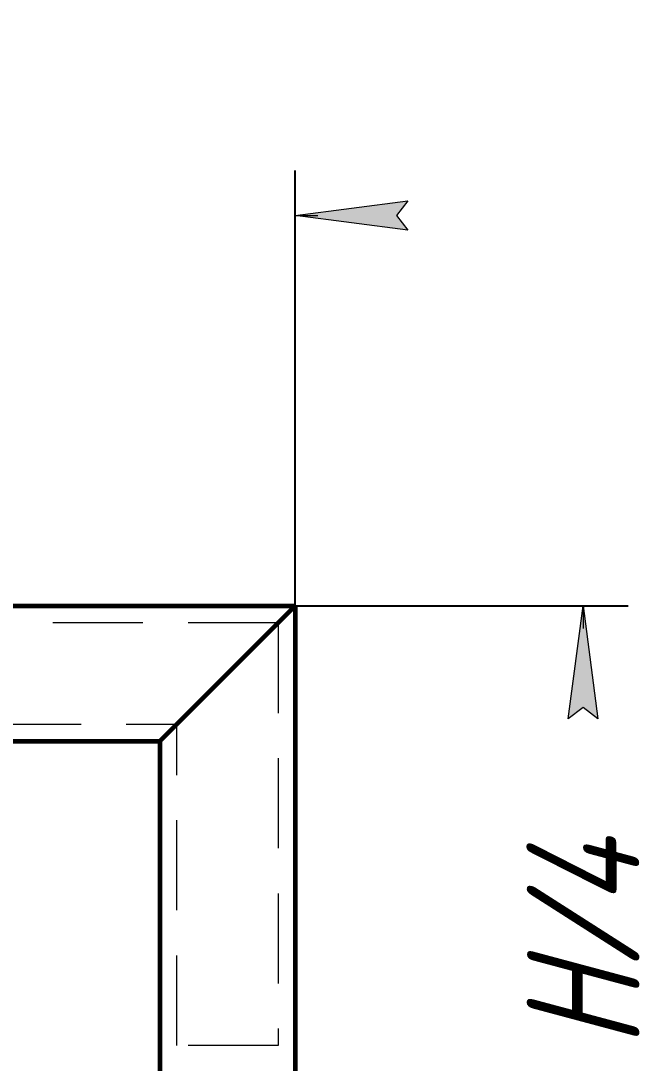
# Model space of a CAD drawing. Header units: millimetres. Extents: x -68 to 2520, y 0 to 297.
# Drawn here: x 2413.74 to 2440.68, y 192.11 to 238.36 of the extents above; entities that cross this region are included whole.
import ezdxf

# ---------------------------------------------------------------- set-up
doc = ezdxf.new("R2010")
doc.units = ezdxf.units.MM
for name, pattern in [('K5LT_BASIC', [0]), ('K5LT_DASHED', [6, 4, -2]), ('K5LT_THIN', [0])]:
    doc.linetypes.add(name, pattern=pattern)
doc.layers.add('Системный слой', color=7, linetype='Continuous')
doc.styles.add('KDIMTEXTSTYLE', font='GOST_AU.SHX', dxfattribs={"width": 0.96, "oblique": 15, "height": 5})
doc.dimstyles.new('KDIMSTYLE (1.50)', dxfattribs={"dimtxt": 5, "dimasz": 1, "dimexe": 2, "dimexo": 0, "dimgap": 1, "dimtad": 1, "dimlfac": 0.666667, "dimtxsty": 'KDIMTEXTSTYLE', "dimsah": 1, "dimcen": 0, "dimdle": 1, "dimadec": 0, "dimazin": 0, "dimtfac": 0.667, "dimtmove": 0, "dimatfit": 3, "dimfxl": 1, "dimtvp": 1, "dimtolj": 1, "dimtzin": 0, "dimarcsym": 0})

# ---------------------------------------------------------------- blocks, each defined once
blk = doc.blocks.new('KDIMARROW_01')
at = {"layer": 'Системный слой'}
blk.add_hatch(color=0, dxfattribs=at).paths.add_polyline_path([(0, 0), (-5, 0.658), (-4.5, 0), (-5, -0.658)])
at = {"layer": 'Системный слой', "color": 0, "linetype": 'K5LT_THIN', "lineweight": 18}
for p, q in [((-4.5, 0), (-5, 0.658)), ((-5, 0.658), (0, 0)), ((0, 0), (-5, -0.658)), ((-5, -0.658), (-4.5, 0)), ((0, 0), (-1, 0))]:
    blk.add_line(p, q, dxfattribs=at)

msp = doc.modelspace()

# ---------------------------------------------------------------- linework, layer by layer
at = {"layer": 'Системный слой', "color": 5, "linetype": 'K5LT_BASIC', "lineweight": 60, "true_color": 0x0000ff}
for p, q in [((2332.90834, 212.39632), (2425.90834, 212.39632)), ((2332.90834, 212.39632), (2425.90834, 212.39632)), ((2419.90834, 206.39632), (2425.90834, 212.39632)), ((2419.90834, 206.39632), (2425.90834, 212.39632)), ((2425.90834, 212.39632), (2425.90834, 89.39632)), ((2425.90834, 212.39632), (2425.90834, 89.39632)), ((2341.90834, 206.39632), (2419.90834, 206.39632)), ((2341.90834, 206.39632), (2419.90834, 206.39632)), ((2419.90834, 206.39632), (2419.90834, 95.39632)), ((2419.90834, 206.39632), (2419.90834, 95.39632))]:
    msp.add_line(p, q, dxfattribs=at)
at = {"layer": 'Системный слой', "color": 7, "linetype": 'K5LT_DASHED', "lineweight": 18}
for p, q in [((2425.15834, 211.64632), (2406.40834, 211.64632)), ((2425.15834, 211.64632), (2425.15834, 192.89632)), ((2406.40834, 207.14632), (2420.65834, 207.14632)), ((2420.65834, 192.89632), (2420.65834, 207.14632)), ((2425.15834, 192.89632), (2420.65834, 192.89632))]:
    msp.add_line(p, q, dxfattribs=at)

# ---------------------------------------------------------------- dimensions: what is measured, and where the dimension line sits
at = {"layer": 'Системный слой', "color": 7}
msp.add_linear_dim(base=(2335.90834, 229.72015), p1=(2425.90834, 212.39632), p2=(2335.90834, 212.39632), location=(2380.90834, 229.72015), text='\\H5.0;\\W0.965;\\Q15;\\H5.0;\\W0.965;\\Q15;\\Q15;В', dimstyle='KDIMSTYLE (1.50)', override={"dimexo": 0, "dimblk1": 'KDIMARROW_01', "dimblk2": 'KDIMARROW_01', "dimse1": 0, "dimse2": 0, "dimclrt": 7, "dimtolj": 1}, dxfattribs=at).render()
msp.add_linear_dim(base=(2335.90834, 229.72015), p1=(2425.90834, 212.39632), p2=(2335.90834, 212.39632), location=(2380.90834, 229.72015), text='\\H5.0;\\W0.965;\\Q15;\\H5.0;\\W0.965;\\Q15;\\Q15;В', dimstyle='KDIMSTYLE (1.50)', override={"dimexo": 0, "dimblk1": 'KDIMARROW_01', "dimblk2": 'KDIMARROW_01', "dimse1": 0, "dimse2": 0, "dimclrt": 7, "dimtolj": 1}, dxfattribs=at).render()
msp.add_linear_dim(base=(2438.68252, 212.39632), p1=(2427.59884, 181.64632), p2=(2425.90834, 212.39632), angle=90, location=(2438.68252, 197.39632), text='\\H5.0;\\W0.965;\\Q15;\\H5.0;\\W0.965;\\Q15;\\Q15;Н/4', dimstyle='KDIMSTYLE (1.50)', override={"dimexo": 0, "dimblk1": 'KDIMARROW_01', "dimblk2": 'KDIMARROW_01', "dimse1": 0, "dimse2": 0, "dimclrt": 7, "dimtolj": 1}, dxfattribs=at).render()
msp.add_linear_dim(base=(2438.68252, 212.39632), p1=(2427.59884, 181.64632), p2=(2425.90834, 212.39632), angle=90, location=(2438.68252, 197.39632), text='\\H5.0;\\W0.965;\\Q15;\\H5.0;\\W0.965;\\Q15;\\Q15;Н/4', dimstyle='KDIMSTYLE (1.50)', override={"dimexo": 0, "dimblk1": 'KDIMARROW_01', "dimblk2": 'KDIMARROW_01', "dimse1": 0, "dimse2": 0, "dimclrt": 7, "dimtolj": 1}, dxfattribs=at).render()

doc.saveas('drawing.dxf')
